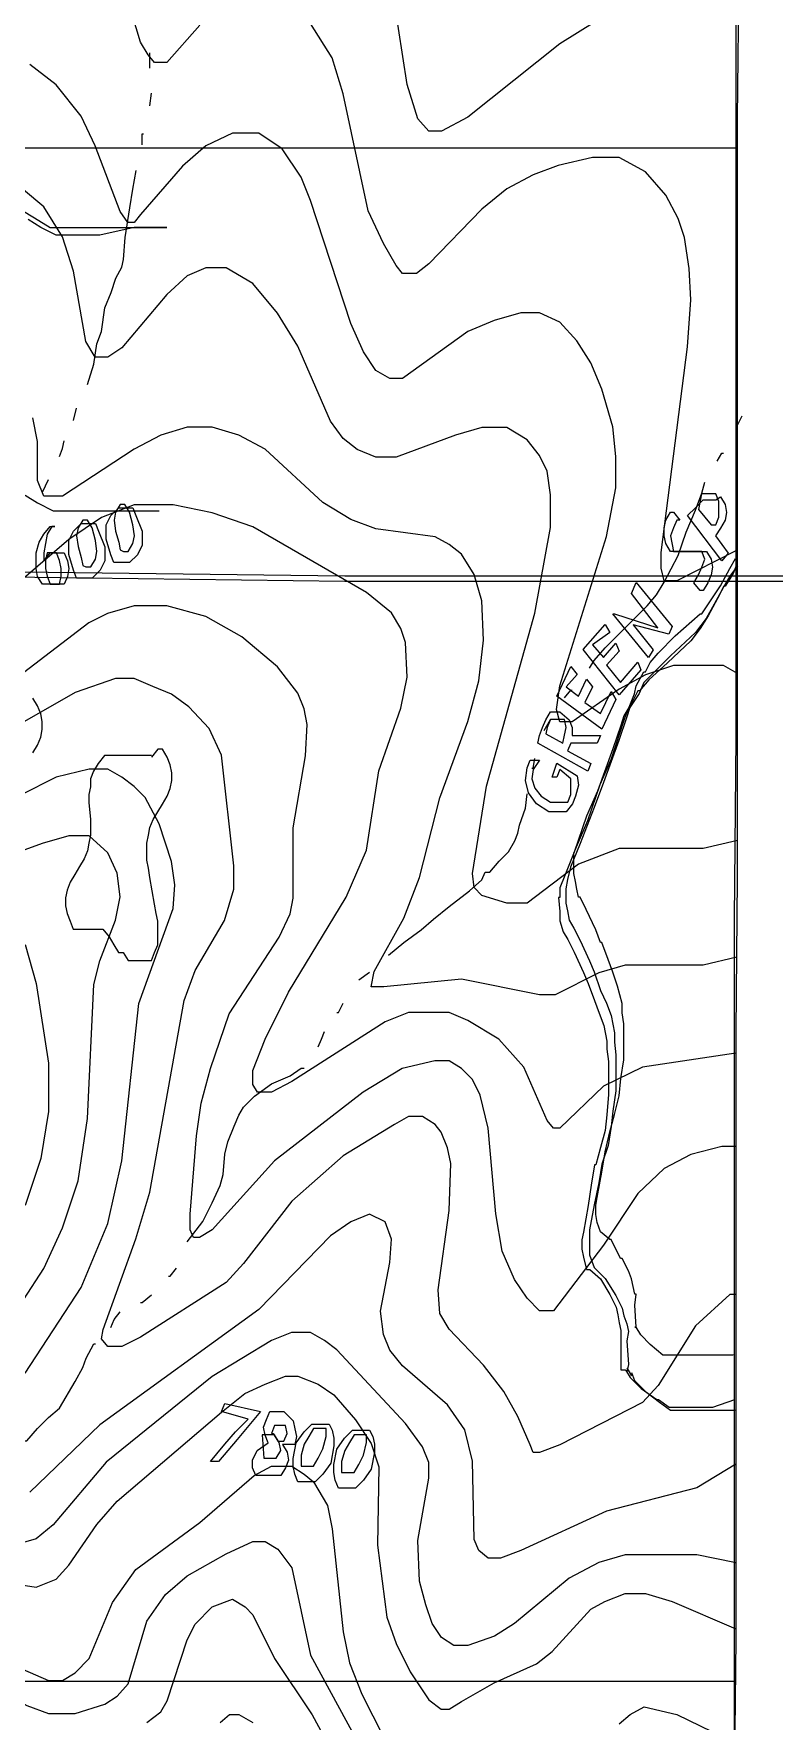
# Model space of a CAD drawing. Extents: x -0.82 to 6.83, y -0.63 to 7.9.
# Drawn here: x 2.647 to 2.897, y 5.197 to 5.768 of the extents above; entities that cross this region are included whole.
import ezdxf

# ---------------------------------------------------------------- set-up
doc = ezdxf.new("R2010")
doc.units = 0
for name, color, linetype in [('Elevations', 7, 'CONTINUOUS'), ('Grid', 7, 'CONTINUOUS'), ('Labels', 7, 'CONTINUOUS'), ('roads', 7, 'CONTINUOUS'), ('split_lines', 7, 'CONTINUOUS'), ('split_lines_copy', 7, 'CONTINUOUS'), ('topo', 7, 'CONTINUOUS'), ('topo_grid', 7, 'CONTINUOUS'), ('water', 7, 'CONTINUOUS'), ('white', 7, 'CONTINUOUS')]:
    doc.layers.add(name, color=color, linetype=linetype)

msp = doc.modelspace()

# ---------------------------------------------------------------- linework, layer by layer
at = {"layer": 'Elevations', "color": 1}
for points in [[(2.680409, 5.607496), (2.681467, 5.60485), (2.683584, 5.599558), (2.683584, 5.594796), (2.681997, 5.591621), (2.679351, 5.588975), (2.677234, 5.588975), (2.675647, 5.588975), (2.674059, 5.588975), (2.673001, 5.591621), (2.671413, 5.596913), (2.671413, 5.601675), (2.673001, 5.60485), (2.675647, 5.607496), (2.677763, 5.607496), (2.679351, 5.607496)], [(2.677246, 5.592732), (2.677775, 5.592732), (2.678833, 5.592732), (2.680421, 5.595378), (2.68095, 5.598024), (2.680421, 5.601728), (2.679363, 5.605961), (2.677775, 5.608607), (2.676188, 5.608607), (2.6746, 5.605961), (2.674071, 5.603315), (2.6746, 5.599611), (2.675658, 5.595907), (2.676188, 5.593261)], [(2.650356, 5.592203), (2.650356, 5.589557), (2.652473, 5.592203), (2.65406, 5.592203), (2.655648, 5.592203), (2.657235, 5.592203), (2.658294, 5.589557), (2.658823, 5.586911), (2.658294, 5.584265), (2.657235, 5.58162), (2.655119, 5.58162), (2.653002, 5.58162), (2.650885, 5.58162), (2.649827, 5.58162), (2.648239, 5.584265), (2.64771, 5.586911), (2.64771, 5.589557), (2.64771, 5.592203), (2.648769, 5.595907), (2.650356, 5.598553), (2.652473, 5.601199), (2.65406, 5.601199), (2.653002, 5.601199), (2.651414, 5.598553)], [(2.667755, 5.602231), (2.668813, 5.599585), (2.67093, 5.594293), (2.67093, 5.589531), (2.669343, 5.586356), (2.666697, 5.58371), (2.66458, 5.58371), (2.662993, 5.58371), (2.661405, 5.58371), (2.660347, 5.586356), (2.658759, 5.591647), (2.658759, 5.59641), (2.660347, 5.599585), (2.662993, 5.602231), (2.665109, 5.602231), (2.666697, 5.602231)], [(2.664592, 5.587467), (2.665121, 5.587467), (2.66618, 5.587467), (2.667767, 5.590113), (2.668296, 5.592759), (2.667767, 5.596463), (2.666709, 5.600696), (2.665121, 5.603342), (2.663534, 5.603342), (2.661946, 5.600696), (2.661417, 5.59805), (2.661946, 5.594346), (2.663005, 5.590642), (2.663534, 5.587996)], [(2.651411, 5.584318), (2.652469, 5.581673), (2.654586, 5.581673), (2.655644, 5.581673), (2.656174, 5.584318), (2.656174, 5.586964), (2.655644, 5.58961), (2.654586, 5.592256), (2.652469, 5.592256), (2.651411, 5.592256), (2.650882, 5.58961), (2.650882, 5.586964)], [(2.715735, 5.292218), (2.709409, 5.28481), (2.706763, 5.28481), (2.70888, 5.287456), (2.711525, 5.290631), (2.715216, 5.294864), (2.719434, 5.299098), (2.71047, 5.301743), (2.711528, 5.304389), (2.723654, 5.301743), (2.723654, 5.301743)], [(2.734716, 5.298542), (2.735245, 5.295896), (2.735774, 5.29325), (2.735245, 5.290604), (2.734187, 5.290604), (2.732599, 5.290604), (2.731012, 5.290604), (2.732599, 5.287959), (2.733128, 5.285313), (2.73207, 5.282667), (2.730483, 5.280021), (2.728366, 5.280021), (2.72572, 5.280021), (2.723603, 5.280021), (2.722016, 5.280021), (2.720958, 5.282667), (2.720958, 5.285313), (2.722545, 5.288488), (2.726236, 5.291134), (2.725178, 5.293779), (2.724648, 5.296425), (2.725707, 5.299071), (2.726765, 5.301717), (2.728882, 5.301717), (2.731528, 5.301717)], [(2.724699, 5.285895), (2.726287, 5.285895), (2.728932, 5.285895), (2.73052, 5.288541), (2.729991, 5.291186), (2.728403, 5.293832), (2.725757, 5.293832), (2.72417, 5.293832), (2.72417, 5.293832)], [(2.727862, 5.294309), (2.72945, 5.291663), (2.731566, 5.291663), (2.732625, 5.294309), (2.732095, 5.296954), (2.730508, 5.296954), (2.728391, 5.296954), (2.727333, 5.294309)], [(2.747897, 5.295367), (2.748426, 5.292721), (2.748426, 5.290075), (2.747368, 5.284254), (2.744722, 5.28055), (2.742076, 5.277904), (2.738385, 5.277904), (2.736268, 5.277904), (2.73521, 5.28055), (2.734681, 5.283196), (2.734681, 5.285842), (2.735739, 5.291134), (2.738385, 5.294838), (2.741031, 5.297484), (2.744722, 5.297484), (2.746839, 5.297484)], [(2.737352, 5.283249), (2.738939, 5.283249), (2.741585, 5.283249), (2.743173, 5.285895), (2.74476, 5.28907), (2.745819, 5.293303), (2.745819, 5.295949), (2.743702, 5.295949), (2.741585, 5.295949), (2.739998, 5.293303), (2.73841, 5.290657), (2.737352, 5.286953)], [(2.761606, 5.293277), (2.762135, 5.290631), (2.762135, 5.287985), (2.761077, 5.282164), (2.758431, 5.27846), (2.755785, 5.275814), (2.752094, 5.275814), (2.749978, 5.275814), (2.748919, 5.27846), (2.74839, 5.281106), (2.74839, 5.283752), (2.749448, 5.289043), (2.752094, 5.292748), (2.75474, 5.295393), (2.758431, 5.295393), (2.760548, 5.295393)], [(2.751061, 5.281132), (2.752649, 5.281132), (2.755294, 5.281132), (2.756882, 5.283778), (2.758469, 5.286953), (2.759528, 5.291186), (2.759528, 5.293832), (2.757411, 5.293832), (2.755294, 5.293832), (2.753707, 5.291186), (2.752119, 5.288541), (2.751061, 5.284836)]]:
    msp.add_lwpolyline(points, close=True, dxfattribs=at)
at = {"layer": 'Grid', "color": 1}
for points in [[(3.381662, 5.578498), (3.171287, 5.581143), (2.961439, 5.584318), (2.752118, 5.584318), (2.54227, 5.586964), (2.543852, 5.795747), (2.544905, 6.004556), (2.547541, 6.211751), (2.550179, 6.418973), (2.754227, 6.421619), (2.96302, 6.424265), (3.171813, 6.424265), (3.380606, 6.424265), (3.380606, 6.213868), (3.381136, 6.003498), (3.381136, 5.792598)], [(3.35688, 4.771809), (3.145451, 4.771809), (2.933494, 4.771809), (2.7247, 4.771809), (2.712045, 4.771809), (2.490594, 4.771809), (2.503775, 4.975327), (2.516433, 5.178844), (2.529614, 5.381833), (2.542268, 5.58535), (2.752116, 5.582704), (2.961437, 5.582704), (3.171285, 5.579529), (3.38166, 5.576884), (3.375334, 5.374954), (3.369534, 5.173553), (3.363208, 4.971623)]]:
    msp.add_lwpolyline(points, close=True, dxfattribs=at)
at = {"layer": 'Labels', "color": 6}
for points in [[(2.879184, 5.6112), (2.880771, 5.608554), (2.881301, 5.605908), (2.880771, 5.603263), (2.879184, 5.600617), (2.877596, 5.597971), (2.881814, 5.59215), (2.879697, 5.589504), (2.868098, 5.60485), (2.870744, 5.607496), (2.87339, 5.610142), (2.875506, 5.610142), (2.877623, 5.610142)], [(2.871803, 5.606967), (2.876021, 5.601675), (2.877608, 5.601675), (2.878666, 5.604321), (2.878666, 5.606967), (2.878666, 5.609613), (2.877608, 5.612258), (2.87655, 5.612258), (2.875491, 5.612258), (2.873904, 5.612258), (2.872846, 5.612258)], [(2.863367, 5.592732), (2.864954, 5.592732), (2.866013, 5.592732), (2.867071, 5.592732), (2.868129, 5.592732), (2.871291, 5.592732), (2.874456, 5.592732), (2.876043, 5.590086), (2.876572, 5.58744), (2.876043, 5.584795), (2.874985, 5.582149), (2.873397, 5.579503), (2.872339, 5.579503), (2.870222, 5.582149), (2.87181, 5.584795), (2.872868, 5.58744), (2.873926, 5.590086), (2.872868, 5.592732), (2.870751, 5.592732), (2.868106, 5.592732), (2.864941, 5.592732), (2.863883, 5.592732), (2.862295, 5.592732), (2.860708, 5.595378), (2.860179, 5.598024), (2.860179, 5.60067), (2.860708, 5.603315), (2.862295, 5.605961), (2.863354, 5.605961), (2.86547, 5.603315), (2.864412, 5.603315), (2.863354, 5.60067), (2.862295, 5.598024)], [(2.850713, 5.582202), (2.862839, 5.567385), (2.86178, 5.564739), (2.849655, 5.567914), (2.85651, 5.559448), (2.854922, 5.556802), (2.842797, 5.571618), (2.843326, 5.571618), (2.858089, 5.566856), (2.849125, 5.578498)], [(2.83595, 5.561114), (2.839641, 5.556881), (2.843858, 5.561644), (2.844917, 5.558998), (2.840699, 5.554235), (2.845443, 5.548414), (2.851243, 5.555294), (2.852301, 5.552648), (2.844919, 5.544181), (2.832793, 5.559527), (2.840175, 5.567994), (2.841763, 5.565348)], [(2.826987, 5.54688), (2.831204, 5.543705), (2.83385, 5.549526), (2.835967, 5.54688), (2.833321, 5.541588), (2.838594, 5.537884), (2.842285, 5.545292), (2.843873, 5.542646), (2.839126, 5.532592), (2.823836, 5.543705), (2.828582, 5.553759), (2.830699, 5.551113)], [(2.828041, 5.535794), (2.829099, 5.533148), (2.829099, 5.530502), (2.83859, 5.530502), (2.837532, 5.527856), (2.828568, 5.527856), (2.827509, 5.52521), (2.835418, 5.520977), (2.834359, 5.518331), (2.817487, 5.527856), (2.817487, 5.527856), (2.818016, 5.530502), (2.819074, 5.533148), (2.820133, 5.535794), (2.82172, 5.53844), (2.823308, 5.53844), (2.824895, 5.53844)], [(2.820133, 5.531058), (2.825933, 5.527883), (2.826462, 5.530529), (2.826991, 5.533174), (2.826462, 5.53582), (2.825933, 5.53582), (2.824874, 5.53582), (2.823287, 5.53582), (2.822228, 5.53582), (2.821699, 5.53582), (2.820641, 5.533174)], [(2.821714, 5.507854), (2.82436, 5.507854), (2.825947, 5.507854), (2.827535, 5.507854), (2.828593, 5.5105), (2.828593, 5.513145), (2.828593, 5.515791), (2.824902, 5.518966), (2.823844, 5.51632), (2.822256, 5.51632), (2.823844, 5.521083), (2.830699, 5.51685), (2.831228, 5.513675), (2.83017, 5.50997), (2.829112, 5.507325), (2.826995, 5.504679), (2.824349, 5.504679), (2.821185, 5.504679), (2.816967, 5.507325), (2.814322, 5.511029), (2.813263, 5.515262), (2.813792, 5.519495), (2.814851, 5.522141), (2.816438, 5.522141), (2.818026, 5.522141), (2.815909, 5.518966), (2.81538, 5.515791), (2.816438, 5.512616), (2.818555, 5.50997)]]:
    msp.add_lwpolyline(points, close=True, dxfattribs=at)
at = {"layer": 'roads', "color": 7}
for points in [[(2.644022, 5.611809), (2.64824, 5.609163), (2.653511, 5.606517), (2.655627, 5.606517), (2.660371, 5.606517), (2.664062, 5.606517), (2.669862, 5.606517), (2.681461, 5.606517), (2.685679, 5.606517), (2.68937, 5.606517)], [(2.88498, 5.587811), (2.882361, 5.584371), (2.880244, 5.580667), (2.877079, 5.574846), (2.874434, 5.570084), (2.870743, 5.565321), (2.862308, 5.557384), (2.856508, 5.551563), (2.853344, 5.548388), (2.851756, 5.544684), (2.848592, 5.539921), (2.847533, 5.536746), (2.844888, 5.528809), (2.839614, 5.514521), (2.83645, 5.506055), (2.831706, 5.493884), (2.828544, 5.485946), (2.827486, 5.481713), (2.826957, 5.478538), (2.826957, 5.473775), (2.827486, 5.47113), (2.828015, 5.467955), (2.829603, 5.465309), (2.831719, 5.461075), (2.834884, 5.454196), (2.836471, 5.450492), (2.838588, 5.444142), (2.840705, 5.439909), (2.842292, 5.435675), (2.84335, 5.429855), (2.84335, 5.42668), (2.84388, 5.422446), (2.84388, 5.417155), (2.84388, 5.410275), (2.842821, 5.403396), (2.842292, 5.398105), (2.841234, 5.391755), (2.839117, 5.385405), (2.838059, 5.379055), (2.836471, 5.371646), (2.834884, 5.36318), (2.834884, 5.360534), (2.834884, 5.357359), (2.834884, 5.354713), (2.836471, 5.35048), (2.840162, 5.346775), (2.843853, 5.340955), (2.84597, 5.336721), (2.846499, 5.334075), (2.847557, 5.33143), (2.848086, 5.328784), (2.847557, 5.325609), (2.848086, 5.317671), (2.847557, 5.315025)], [(2.84755, 5.316454), (2.849138, 5.313808)], [(2.849132, 5.314893), (2.85019, 5.312247), (2.853881, 5.308543), (2.858625, 5.304839), (2.862316, 5.302193), (2.865481, 5.302193), (2.868645, 5.302193), (2.876027, 5.302193), (2.883935, 5.302193), (2.884464, 5.302325)]]:
    msp.add_lwpolyline(points, dxfattribs=at)
at = {"layer": 'split_lines', "color": 7}
msp.add_lwpolyline([(2.883967, 5.163551), (2.883967, 5.224829), (2.883967, 5.285445), (2.883967, 5.346696), (2.883967, 5.407312), (2.883967, 5.468563), (2.884496, 5.529814), (2.884496, 5.590404), (2.884496, 5.651655), (2.884496, 5.712271), (2.884496, 5.773522), (2.885025, 5.834799), (2.885025, 5.895389), (2.885025, 5.956614), (2.885025, 6.017256), (2.885025, 6.078507), (2.885025, 6.139758), (2.885554, 6.200348), (2.885554, 6.261599), (2.885554, 6.322188), (2.885554, 6.383466), (2.885554, 6.44469)], dxfattribs=at)
at = {"layer": 'split_lines_copy', "color": 7}
msp.add_lwpolyline([(2.883967, 5.163551), (2.883967, 5.224829), (2.883967, 5.285445), (2.883967, 5.346696), (2.883967, 5.407312), (2.883967, 5.468563), (2.884496, 5.529814), (2.884496, 5.590404), (2.884496, 5.651655), (2.884496, 5.712271), (2.884496, 5.773522), (2.885025, 5.834799), (2.885025, 5.895389), (2.885025, 5.956614), (2.885025, 6.017256), (2.885025, 6.078507), (2.885025, 6.139758), (2.885554, 6.200348), (2.885554, 6.261599), (2.885554, 6.322188), (2.885554, 6.383466), (2.885554, 6.44469)], dxfattribs=at)
at = {"layer": 'topo', "color": 2}
for points in [[(2.842805, 5.775639), (2.824879, 5.764526), (2.793771, 5.739655), (2.784807, 5.734893), (2.78059, 5.734893), (2.776899, 5.739126), (2.773208, 5.750768), (2.767408, 5.788735)], [(2.703064, 5.770823), (2.691991, 5.758123), (2.687773, 5.758123), (2.685657, 5.760769), (2.683011, 5.765002), (2.678267, 5.780877)], [(2.884986, 5.593023), (2.884457, 5.592891), (2.864423, 5.582837), (2.860205, 5.582837), (2.859147, 5.58707), (2.859147, 5.592362), (2.868111, 5.661947), (2.869169, 5.677822), (2.86864, 5.688405), (2.867053, 5.698989), (2.864936, 5.705339), (2.860718, 5.713276), (2.853866, 5.721214), (2.844902, 5.725976), (2.835938, 5.725976), (2.824338, 5.72333), (2.815903, 5.720155), (2.806939, 5.715393), (2.798504, 5.708514), (2.780579, 5.689993), (2.776361, 5.686818), (2.771617, 5.686818), (2.769501, 5.689464), (2.765283, 5.696872), (2.76001, 5.707985), (2.751575, 5.74754), (2.747884, 5.759711), (2.740502, 5.771352)], [(2.884994, 5.551457), (2.880239, 5.554103), (2.872331, 5.554103), (2.863367, 5.554103), (2.853876, 5.550928), (2.844912, 5.546165), (2.829095, 5.535053), (2.826979, 5.535053), (2.824862, 5.535053), (2.823804, 5.539286), (2.824862, 5.547224), (2.840679, 5.597839), (2.843843, 5.614243), (2.843843, 5.624826), (2.842785, 5.63488), (2.839094, 5.64758), (2.835403, 5.656576), (2.830659, 5.663984), (2.824859, 5.670334), (2.818004, 5.673509), (2.811678, 5.673509), (2.802714, 5.670864), (2.79375, 5.667159), (2.771607, 5.651284), (2.767389, 5.651284), (2.762645, 5.65393), (2.758428, 5.66028), (2.75421, 5.669805), (2.740502, 5.711451), (2.737341, 5.719388), (2.731009, 5.728913), (2.723101, 5.734205), (2.714137, 5.734205), (2.705172, 5.729971), (2.697264, 5.723092), (2.683027, 5.706688), (2.68091, 5.704042), (2.678794, 5.704042), (2.676148, 5.707746), (2.667713, 5.729971), (2.662969, 5.740026), (2.654534, 5.750609), (2.645571, 5.757488)], [(2.884499, 5.494863), (2.873384, 5.492217), (2.853877, 5.492217), (2.844912, 5.492217), (2.831204, 5.486925), (2.813805, 5.473696), (2.806953, 5.473696), (2.798518, 5.476342), (2.795872, 5.478988), (2.795343, 5.48375), (2.800087, 5.513278), (2.816433, 5.571804), (2.821706, 5.600802), (2.821706, 5.611914), (2.820648, 5.619852), (2.818002, 5.625144), (2.813784, 5.630435), (2.806932, 5.634669), (2.798497, 5.634669), (2.789533, 5.632023), (2.769496, 5.624614), (2.762643, 5.624614), (2.756317, 5.62726), (2.751573, 5.630964), (2.747355, 5.636785), (2.736282, 5.662185), (2.729424, 5.673298), (2.72099, 5.683352), (2.712025, 5.688644), (2.70517, 5.688644), (2.698844, 5.685998), (2.691991, 5.679648), (2.676701, 5.661656), (2.671957, 5.658481), (2.66774, 5.658481), (2.664575, 5.663773), (2.660358, 5.687585), (2.656667, 5.699227), (2.650341, 5.709281), (2.643485, 5.715102)], [(2.884738, 5.455413), (2.873385, 5.452768), (2.847022, 5.452768), (2.838058, 5.450122), (2.823294, 5.442713), (2.818021, 5.442713), (2.791658, 5.448005), (2.765295, 5.445359), (2.76213, 5.445359), (2.761072, 5.445359), (2.76213, 5.450651), (2.772147, 5.468643), (2.777418, 5.482401), (2.78427, 5.509309), (2.793761, 5.535238), (2.797452, 5.548996), (2.79904, 5.562755), (2.79851, 5.575984), (2.795865, 5.58498), (2.791647, 5.591859), (2.78743, 5.595034), (2.782686, 5.59768), (2.762651, 5.600326), (2.754216, 5.603501), (2.744726, 5.609321), (2.725213, 5.627313), (2.716249, 5.632076), (2.707285, 5.634721), (2.69885, 5.634721), (2.689886, 5.632076), (2.680922, 5.627313), (2.656667, 5.611438), (2.65245, 5.611438), (2.650333, 5.611438), (2.648216, 5.61673), (2.648216, 5.629959), (2.646629, 5.637896)], [(2.884461, 5.422949), (2.852821, 5.418186), (2.83964, 5.411836), (2.824876, 5.397549), (2.822759, 5.397549), (2.820642, 5.400195), (2.812734, 5.418186), (2.804299, 5.427711), (2.793756, 5.434061), (2.787429, 5.436707), (2.780577, 5.436707), (2.773721, 5.436707), (2.765813, 5.433532), (2.734178, 5.413424), (2.727325, 5.40972), (2.722576, 5.40972), (2.720988, 5.412366), (2.720988, 5.417128), (2.725206, 5.427711), (2.733119, 5.443586), (2.752627, 5.475733), (2.75948, 5.491608), (2.763697, 5.51849), (2.771079, 5.539657), (2.773196, 5.55024), (2.772667, 5.561882), (2.771079, 5.566644), (2.767917, 5.571936), (2.759482, 5.578815), (2.720989, 5.60104), (2.707281, 5.605803), (2.6941, 5.608448), (2.680918, 5.608448), (2.669845, 5.604215), (2.658773, 5.596807), (2.643483, 5.583578)], [(2.884454, 5.391384), (2.879713, 5.391384), (2.869169, 5.388738), (2.860205, 5.383976), (2.851241, 5.375509), (2.839641, 5.358047), (2.822769, 5.335822), (2.820652, 5.335822), (2.818006, 5.335822), (2.813789, 5.340055), (2.809572, 5.346405), (2.805354, 5.35593), (2.803237, 5.36863), (2.800592, 5.397628), (2.797946, 5.408741), (2.7953, 5.414033), (2.791609, 5.417737), (2.787392, 5.420383), (2.782648, 5.420383), (2.771575, 5.417737), (2.758393, 5.409799), (2.72834, 5.386516), (2.707245, 5.363233), (2.703028, 5.360587), (2.700911, 5.360587), (2.699853, 5.363233), (2.699853, 5.368524), (2.701969, 5.394983), (2.703557, 5.406095), (2.706721, 5.417737), (2.713047, 5.436258), (2.72992, 5.462187), (2.733616, 5.470124), (2.734674, 5.475416), (2.734674, 5.499228), (2.738892, 5.52357), (2.739421, 5.534153), (2.738363, 5.539445), (2.736246, 5.544737), (2.729388, 5.553733), (2.717262, 5.563787), (2.705134, 5.570666), (2.691952, 5.57437), (2.680879, 5.57437), (2.671915, 5.571724), (2.665589, 5.568549), (2.643444, 5.551616)], [(2.884469, 5.341272), (2.882352, 5.341272), (2.870753, 5.330689), (2.8581, 5.31058), (2.852827, 5.30476), (2.824883, 5.290472), (2.81803, 5.287826), (2.815914, 5.287826), (2.814855, 5.290472), (2.810638, 5.299997), (2.805894, 5.308464), (2.799041, 5.31746), (2.787442, 5.32963), (2.784277, 5.334922), (2.783748, 5.34286), (2.787439, 5.369741), (2.787968, 5.385616), (2.78691, 5.390908), (2.784793, 5.3962), (2.782677, 5.398845), (2.778459, 5.401491), (2.773715, 5.401491), (2.768971, 5.398845), (2.751572, 5.388262), (2.734173, 5.372916), (2.717825, 5.35175), (2.712025, 5.3454), (2.683027, 5.326879), (2.676701, 5.323704), (2.671954, 5.323704), (2.669838, 5.32635), (2.670367, 5.329525), (2.68144, 5.36011), (2.686184, 5.375985), (2.697783, 5.440835), (2.701474, 5.450889), (2.711491, 5.467822), (2.714653, 5.478406), (2.714653, 5.486343), (2.710435, 5.523782), (2.706218, 5.532778), (2.699365, 5.540186), (2.693565, 5.544419), (2.687239, 5.547065), (2.680913, 5.549711), (2.674587, 5.549711), (2.660879, 5.544948), (2.630299, 5.527486)], [(2.643998, 5.314681), (2.662979, 5.34368), (2.671943, 5.365376), (2.676687, 5.386542), (2.682487, 5.439803), (2.694086, 5.47195), (2.694616, 5.479887), (2.693557, 5.487825), (2.68934, 5.500525), (2.684596, 5.509521), (2.680905, 5.513225), (2.676687, 5.5164), (2.671943, 5.519046), (2.665617, 5.519046), (2.654544, 5.5164), (2.630291, 5.504229)], [(2.643474, 5.339526), (2.650328, 5.350109), (2.656654, 5.363868), (2.661927, 5.379743), (2.665091, 5.400909), (2.667208, 5.446259), (2.669325, 5.454196), (2.674598, 5.467955), (2.676185, 5.475892), (2.675127, 5.48383), (2.671963, 5.490709), (2.665636, 5.49653), (2.658784, 5.49653), (2.64982, 5.493884), (2.627676, 5.485946)], [(2.884981, 5.494969), (2.884505, 5.494863)], [(2.64402, 5.459726), (2.647711, 5.446497), (2.651929, 5.419615), (2.651929, 5.403211), (2.649283, 5.387336), (2.64401, 5.371461)], [(2.884463, 5.283858), (2.871276, 5.27592), (2.840696, 5.267983), (2.811698, 5.254753), (2.804843, 5.252108), (2.800625, 5.252108), (2.797461, 5.254753), (2.795873, 5.258458), (2.795344, 5.284916), (2.792698, 5.295499), (2.786899, 5.303966), (2.771608, 5.317195), (2.767391, 5.322487), (2.765274, 5.327778), (2.764216, 5.335716), (2.76738, 5.35212), (2.767909, 5.360058), (2.765793, 5.365878), (2.76052, 5.368524), (2.754193, 5.365878), (2.747341, 5.361116), (2.723084, 5.336245), (2.669305, 5.297219), (2.645579, 5.274465)], [(2.884458, 5.250441), (2.883929, 5.250626), (2.871274, 5.253272), (2.858092, 5.253272), (2.84702, 5.253272), (2.838056, 5.250626), (2.828038, 5.245334), (2.809584, 5.229988), (2.802731, 5.225755), (2.793767, 5.22258), (2.789023, 5.22258), (2.784805, 5.225226), (2.781641, 5.229988), (2.779524, 5.236338), (2.777408, 5.244276), (2.776879, 5.258034), (2.780569, 5.279201), (2.780569, 5.284493), (2.778453, 5.289784), (2.772653, 5.297722), (2.749454, 5.322593), (2.745237, 5.325768), (2.74049, 5.328413), (2.734164, 5.328413), (2.727309, 5.325768), (2.707269, 5.313597), (2.671416, 5.284598), (2.653491, 5.263432), (2.647691, 5.258669), (2.638728, 5.256023)], [(2.630301, 5.24499), (2.6477, 5.242344), (2.654553, 5.24499), (2.65877, 5.249753), (2.668261, 5.263511), (2.675114, 5.271449), (2.710439, 5.301505), (2.718347, 5.307855), (2.7252, 5.31103), (2.732055, 5.313676), (2.736273, 5.313676), (2.743125, 5.31103), (2.748399, 5.307326), (2.75578, 5.298859), (2.761056, 5.290922), (2.763702, 5.282984), (2.763173, 5.256526), (2.766337, 5.232184), (2.769502, 5.223189), (2.774246, 5.213664), (2.780572, 5.204139), (2.784789, 5.200964), (2.787435, 5.200964), (2.791653, 5.203609), (2.802725, 5.209959), (2.81696, 5.216309), (2.822233, 5.220543), (2.835415, 5.23483), (2.840159, 5.237476), (2.847011, 5.240122), (2.853864, 5.240122), (2.862828, 5.237476), (2.884418, 5.228216)], [(2.586035, 5.174294), (2.605543, 5.203292), (2.612924, 5.211229), (2.62136, 5.216521), (2.625578, 5.219167), (2.632432, 5.219167), (2.65194, 5.2107), (2.656687, 5.2107), (2.660904, 5.213346), (2.665648, 5.218109), (2.673557, 5.237159), (2.681465, 5.248271), (2.703081, 5.264146), (2.721536, 5.280021), (2.727336, 5.283196), (2.734191, 5.283196), (2.738409, 5.28055), (2.741573, 5.277904), (2.746317, 5.269967), (2.747905, 5.262029), (2.751595, 5.227237), (2.753712, 5.216653), (2.757927, 5.20607), (2.769, 5.184374)], [(2.604479, 5.187946), (2.610806, 5.198529), (2.618187, 5.206996), (2.62346, 5.210171), (2.630314, 5.210171), (2.64455, 5.202234), (2.651931, 5.199588), (2.660895, 5.199588), (2.670912, 5.202763), (2.67513, 5.205409), (2.678821, 5.209642), (2.685147, 5.230809), (2.691473, 5.239804), (2.698855, 5.246154), (2.712036, 5.253563), (2.721, 5.257796), (2.725218, 5.257796), (2.729435, 5.25515), (2.734179, 5.2488), (2.740505, 5.219273), (2.759487, 5.184454)], [(2.685155, 5.196466), (2.689899, 5.20017), (2.692015, 5.203874), (2.698868, 5.224511), (2.701514, 5.229803), (2.707314, 5.235624), (2.714166, 5.23827), (2.718384, 5.235624), (2.72103, 5.232978), (2.728411, 5.218161), (2.741066, 5.199111), (2.746866, 5.188528)], [(2.844951, 5.196016), (2.848642, 5.199191), (2.853386, 5.201837), (2.864459, 5.199191), (2.884234, 5.189666)], [(2.709935, 5.196519), (2.7131, 5.199164), (2.716261, 5.199164), (2.721005, 5.196519)]]:
    msp.add_lwpolyline(points, dxfattribs=at)
for points in [[(2.884986, 5.593023)], [(2.884994, 5.551457)], [(2.884738, 5.455413)], [(2.884461, 5.422949)], [(2.884454, 5.391384)], [(2.884469, 5.341272)], [(2.884463, 5.283858)], [(2.884458, 5.250441)], [(2.884418, 5.228216)]]:
    msp.add_lwpolyline(points, close=True, dxfattribs=at)
at = {"layer": 'topo_grid', "color": 7}
for points in [[(2.883963, 5.17305), (2.884492, 5.224723), (2.884492, 5.275867), (2.884492, 5.32754), (2.884492, 5.378684), (2.884492, 5.430357), (2.885021, 5.48203), (2.885021, 5.533174), (2.885021, 5.584821), (2.885021, 5.635965), (2.885021, 5.687638), (2.885021, 5.739311), (2.88555, 5.790455)], [(2.231187, 5.72931), (2.268622, 5.72931), (2.305529, 5.72931), (2.342963, 5.72931), (2.379871, 5.72931), (2.417309, 5.72931), (2.454216, 5.72931), (2.491651, 5.72931), (2.529085, 5.72931), (2.565993, 5.72931), (2.603431, 5.72931), (2.640338, 5.72931), (2.677773, 5.72931), (2.71468, 5.72931), (2.752114, 5.72931), (2.789553, 5.72931), (2.82646, 5.72931), (2.863895, 5.72931), (2.884689, 5.72931)], [(2.230133, 5.210489), (2.267567, 5.210489), (2.304474, 5.210489), (2.341909, 5.210489), (2.378816, 5.210489), (2.416254, 5.210489), (2.453689, 5.210489), (2.490596, 5.210489), (2.52803, 5.210489), (2.564938, 5.210489), (2.602376, 5.210489), (2.639284, 5.210489), (2.676718, 5.210489), (2.714152, 5.210489), (2.751059, 5.210489), (2.788498, 5.210489), (2.825406, 5.210489), (2.86284, 5.210489), (2.884152, 5.210489)]]:
    msp.add_lwpolyline(points, dxfattribs=at)
at = {"layer": 'water', "color": 4}
for points in [[(2.686209, 5.756192), (2.686209, 5.758838), (2.686209, 5.761483)], [(2.686209, 5.743545), (2.686738, 5.747778)], [(2.683572, 5.730342), (2.683572, 5.730342), (2.683572, 5.734046), (2.684101, 5.734046)], [(2.665119, 5.649168), (2.665119, 5.649168), (2.667236, 5.656047), (2.668294, 5.662926), (2.669882, 5.667159), (2.67094, 5.675097), (2.673057, 5.680389), (2.674644, 5.685151), (2.676761, 5.688855), (2.67729, 5.691501), (2.677819, 5.698909), (2.679407, 5.708964), (2.680465, 5.715314), (2.681523, 5.721664), (2.681523, 5.721664)], [(2.660373, 5.637023), (2.661431, 5.641257)], [(2.884985, 5.635436), (2.884985, 5.635436), (2.886572, 5.638611)], [(2.655628, 5.624905), (2.656686, 5.627551), (2.657215, 5.630197)], [(2.884458, 5.634404), (2.884987, 5.634404)], [(2.87813, 5.623318), (2.879718, 5.625964), (2.880247, 5.625964)], [(2.649828, 5.612788), (2.651945, 5.617021)], [(2.834895, 5.553203), (2.836483, 5.555849), (2.840173, 5.560083), (2.847555, 5.567491), (2.854411, 5.57437), (2.857572, 5.578074), (2.860218, 5.582308), (2.864962, 5.591303), (2.867608, 5.599241), (2.87077, 5.606649), (2.872887, 5.61247), (2.873945, 5.616174)], [(2.826459, 5.543176), (2.828576, 5.545821), (2.829105, 5.545821)], [(2.819605, 5.532116), (2.821722, 5.53582)], [(2.815387, 5.519443), (2.815916, 5.519443), (2.816445, 5.522618)], [(2.766879, 5.456181), (2.772152, 5.460414), (2.777952, 5.464647), (2.782169, 5.468351), (2.787442, 5.472585), (2.794295, 5.477876), (2.798512, 5.481581), (2.799571, 5.484226), (2.801158, 5.484226), (2.804323, 5.487931), (2.807487, 5.491106), (2.809604, 5.49481), (2.810662, 5.497456), (2.811191, 5.500101), (2.813308, 5.505922), (2.813837, 5.510685), (2.813837, 5.510685)], [(2.756861, 5.44774), (2.760552, 5.450386)], [(2.74948, 5.436681), (2.750009, 5.436681), (2.751597, 5.439856)], [(2.743153, 5.425066), (2.744211, 5.427711), (2.74527, 5.430357)], [(2.698863, 5.359158), (2.704136, 5.366037), (2.707298, 5.372387), (2.709944, 5.378208), (2.711002, 5.381912), (2.711531, 5.388791), (2.71259, 5.393025), (2.714706, 5.398316), (2.716294, 5.40202), (2.717881, 5.404666), (2.721572, 5.40837), (2.727372, 5.412604), (2.733698, 5.41525), (2.737389, 5.417895), (2.738447, 5.417895)], [(2.692536, 5.347569), (2.693065, 5.347569), (2.695182, 5.350215)], [(2.683045, 5.3386), (2.683574, 5.3386), (2.686739, 5.341246)], [(2.673028, 5.330186), (2.674086, 5.332832), (2.676203, 5.335478)], [(2.625047, 5.264781), (2.629265, 5.267427), (2.633483, 5.270602), (2.636118, 5.273248), (2.638227, 5.275894), (2.639809, 5.278539), (2.640862, 5.282773), (2.641918, 5.289123), (2.642971, 5.291769), (2.644553, 5.291769), (2.648244, 5.296002), (2.651935, 5.299706), (2.655626, 5.302881), (2.660899, 5.311877), (2.663545, 5.316639), (2.664603, 5.319814), (2.667249, 5.324577), (2.667778, 5.324577)]]:
    msp.add_lwpolyline(points, dxfattribs=at)
at = {"layer": 'white', "color": 7}
for points in [[(2.642935, 5.708196), (2.647153, 5.70555), (2.652426, 5.702375), (2.652955, 5.702375), (2.655072, 5.702375), (2.655601, 5.702375), (2.659818, 5.702375), (2.664036, 5.702375), (2.664565, 5.702375), (2.669838, 5.702375), (2.681437, 5.702375), (2.686181, 5.702375), (2.689872, 5.702375), (2.690401, 5.702375), (2.690931, 5.702375), (2.690931, 5.702375), (2.69146, 5.702375), (2.69146, 5.702375), (2.691989, 5.702375), (2.69146, 5.702375), (2.69146, 5.702375), (2.69146, 5.702375), (2.690931, 5.702375), (2.690931, 5.702375), (2.690401, 5.702375), (2.689872, 5.702375), (2.689343, 5.702375), (2.688814, 5.702375), (2.685649, 5.702375), (2.68512, 5.702375), (2.680903, 5.702375), (2.669303, 5.69973), (2.664559, 5.69973), (2.660342, 5.69973), (2.656125, 5.69973), (2.654537, 5.69973), (2.649264, 5.702375), (2.645046, 5.705021)], [(2.883934, 5.320899), (2.883457, 5.32074), (2.876076, 5.32074), (2.868694, 5.32074), (2.866048, 5.32074), (2.863402, 5.32074), (2.859711, 5.32074), (2.855494, 5.324445), (2.852329, 5.32762), (2.850742, 5.330265), (2.850742, 5.330265), (2.850213, 5.330265), (2.850742, 5.330265), (2.850742, 5.330265), (2.850213, 5.337674), (2.850742, 5.341378), (2.850213, 5.341378), (2.850213, 5.341378), (2.849683, 5.344024), (2.849154, 5.34667), (2.849154, 5.34667), (2.848096, 5.349315), (2.848096, 5.349315), (2.845979, 5.353549), (2.84545, 5.353549), (2.842286, 5.359899), (2.841756, 5.359899), (2.841756, 5.359899), (2.838592, 5.362545), (2.837534, 5.36572), (2.837005, 5.368365), (2.837005, 5.37154), (2.837534, 5.374186), (2.837534, 5.374186), (2.839121, 5.382653), (2.84018, 5.389532), (2.841767, 5.396411), (2.843355, 5.402232), (2.844942, 5.408582), (2.844942, 5.408582), (2.845471, 5.414403), (2.84653, 5.420753), (2.84653, 5.420753), (2.84653, 5.427632), (2.84653, 5.432924), (2.84653, 5.432924), (2.846, 5.436628), (2.846, 5.439803), (2.846, 5.439803), (2.846, 5.439803), (2.844413, 5.445624), (2.842825, 5.450386), (2.841238, 5.45462), (2.839121, 5.46044), (2.838592, 5.46044), (2.837005, 5.464674), (2.833843, 5.471553), (2.831726, 5.475786), (2.831197, 5.475786), (2.830668, 5.478432), (2.830139, 5.481078), (2.829609, 5.483724), (2.829609, 5.487957), (2.829609, 5.490603), (2.831197, 5.494307), (2.831197, 5.494307), (2.834359, 5.501715), (2.838576, 5.513886), (2.842267, 5.522353), (2.842267, 5.522353), (2.847011, 5.53664), (2.850176, 5.544578), (2.850705, 5.547224), (2.853351, 5.551986), (2.85388, 5.551986), (2.855467, 5.555161), (2.858113, 5.558336), (2.863913, 5.564157), (2.872348, 5.571565), (2.872877, 5.571565), (2.876041, 5.576328), (2.879206, 5.58109), (2.879206, 5.58109), (2.88237, 5.586911), (2.884275, 5.590351)], [(2.884271, 5.590245), (2.884483, 5.590245)], [(2.884514, 5.587864), (2.883509, 5.585218), (2.880863, 5.580985), (2.880334, 5.580985), (2.878217, 5.576751), (2.875056, 5.57093), (2.87241, 5.566697), (2.87241, 5.566697), (2.869245, 5.562464), (2.861337, 5.555055), (2.855011, 5.549235), (2.851846, 5.54553), (2.851317, 5.54553), (2.84973, 5.542355), (2.846568, 5.537064), (2.846568, 5.537064), (2.84551, 5.533889), (2.842864, 5.525951), (2.837591, 5.511664), (2.8339, 5.503197), (2.829682, 5.491026), (2.82652, 5.483089), (2.824933, 5.478855), (2.824933, 5.478855), (2.824933, 5.47568), (2.824404, 5.47568), (2.824933, 5.470918), (2.824933, 5.467743), (2.825991, 5.464039), (2.825991, 5.464039), (2.827579, 5.461393), (2.829695, 5.45716), (2.83286, 5.45028), (2.834447, 5.446576), (2.836564, 5.440755), (2.838152, 5.436522), (2.839739, 5.432289), (2.840797, 5.426997), (2.840797, 5.424351), (2.840797, 5.424351), (2.841327, 5.420118), (2.841327, 5.415355), (2.841327, 5.409005), (2.840797, 5.402126), (2.840268, 5.396835), (2.838681, 5.391014), (2.838681, 5.391014), (2.837093, 5.385193), (2.836564, 5.385193), (2.835506, 5.378314), (2.834447, 5.371435), (2.83286, 5.362439), (2.832331, 5.359793), (2.832331, 5.359793), (2.832331, 5.356618), (2.832331, 5.356618), (2.83286, 5.353972), (2.83286, 5.353972), (2.833918, 5.349739), (2.834447, 5.349739), (2.834447, 5.349739), (2.834977, 5.349739), (2.838667, 5.346564), (2.841832, 5.341272), (2.843949, 5.337039), (2.844478, 5.334393), (2.845007, 5.331747), (2.845536, 5.329101), (2.845536, 5.325926), (2.845536, 5.325926), (2.845536, 5.318518), (2.845536, 5.315872), (2.845536, 5.315872), (2.845536, 5.315872), (2.845536, 5.315872), (2.845536, 5.315872), (2.846065, 5.315872), (2.846065, 5.315872), (2.847124, 5.315872), (2.848711, 5.313226), (2.848711, 5.313226), (2.852402, 5.309522), (2.852402, 5.309522), (2.857675, 5.305818), (2.858204, 5.305818), (2.861895, 5.303172), (2.862424, 5.303172), (2.865589, 5.303172), (2.868753, 5.303172), (2.869282, 5.303172), (2.876664, 5.303172), (2.884046, 5.305818)], [(2.646632, 5.524575), (2.64822, 5.527221), (2.649278, 5.529867), (2.649807, 5.532513), (2.649807, 5.535159), (2.649278, 5.537805), (2.64822, 5.54045), (2.646632, 5.543096)], [(2.686735, 5.523676), (2.684089, 5.523676), (2.681443, 5.523676), (2.678279, 5.523676), (2.675633, 5.523676), (2.672987, 5.523676), (2.670871, 5.523676), (2.668754, 5.52103), (2.667166, 5.518384), (2.666108, 5.515738), (2.666108, 5.513093), (2.665579, 5.510447), (2.665579, 5.507801), (2.666108, 5.50198), (2.666108, 5.499334), (2.666108, 5.496688), (2.665579, 5.494043), (2.66505, 5.491397), (2.663991, 5.488751), (2.662404, 5.486105), (2.660816, 5.483459), (2.659229, 5.480813), (2.658171, 5.478168), (2.657641, 5.475522), (2.657641, 5.472876), (2.658171, 5.47023), (2.659229, 5.467584), (2.660287, 5.464938), (2.661875, 5.464938), (2.663991, 5.464938), (2.666108, 5.464938), (2.668754, 5.464938), (2.670341, 5.464938), (2.672458, 5.462293), (2.674046, 5.459647), (2.675633, 5.457001), (2.677221, 5.457001), (2.678808, 5.454355), (2.680925, 5.454355), (2.683041, 5.454355), (2.685158, 5.454355), (2.686746, 5.454355), (2.687804, 5.457001), (2.688862, 5.459647), (2.688862, 5.462293), (2.688862, 5.464938), (2.688862, 5.467584), (2.688333, 5.47023), (2.687804, 5.473405), (2.686216, 5.482401), (2.685687, 5.485576), (2.685158, 5.488222), (2.685158, 5.491397), (2.685158, 5.494043), (2.685687, 5.496688), (2.686216, 5.499334), (2.687275, 5.50198), (2.688862, 5.504626), (2.69045, 5.507272), (2.692037, 5.509918), (2.693096, 5.512563), (2.693625, 5.515209), (2.693625, 5.517855), (2.693096, 5.520501), (2.692037, 5.523147), (2.69045, 5.525793), (2.688862, 5.525793), (2.686746, 5.523147), (2.686746, 5.523147)]]:
    msp.add_lwpolyline(points, dxfattribs=at)

doc.saveas('drawing.dxf')
